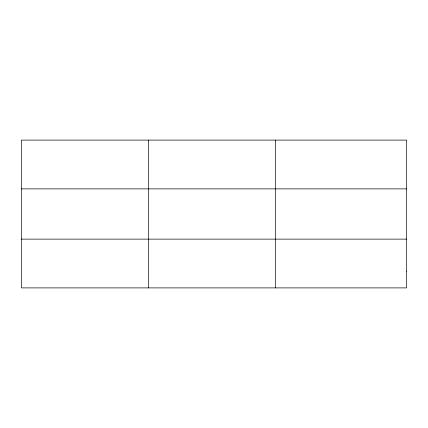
<?xml version="1.0" encoding="UTF-8"?>
<svg xmlns="http://www.w3.org/2000/svg" width="428" height="428" viewBox="0 0 428 428"><rect width="100%" height="100%" fill="white"/><g stroke="black" fill="none" stroke-linecap="round" stroke-linejoin="round"><path stroke-width="0.64" d="M148.516 287.894L148.516 140.106M275.632 287.894L275.632 140.106M21.4 188.876L406.6 188.876M21.4 239.124L406.6 239.124M406.6 271.641L406.6 287.894L21.4 287.894L21.4 140.106L406.6 140.106L406.6 271.641"/></g></svg>
